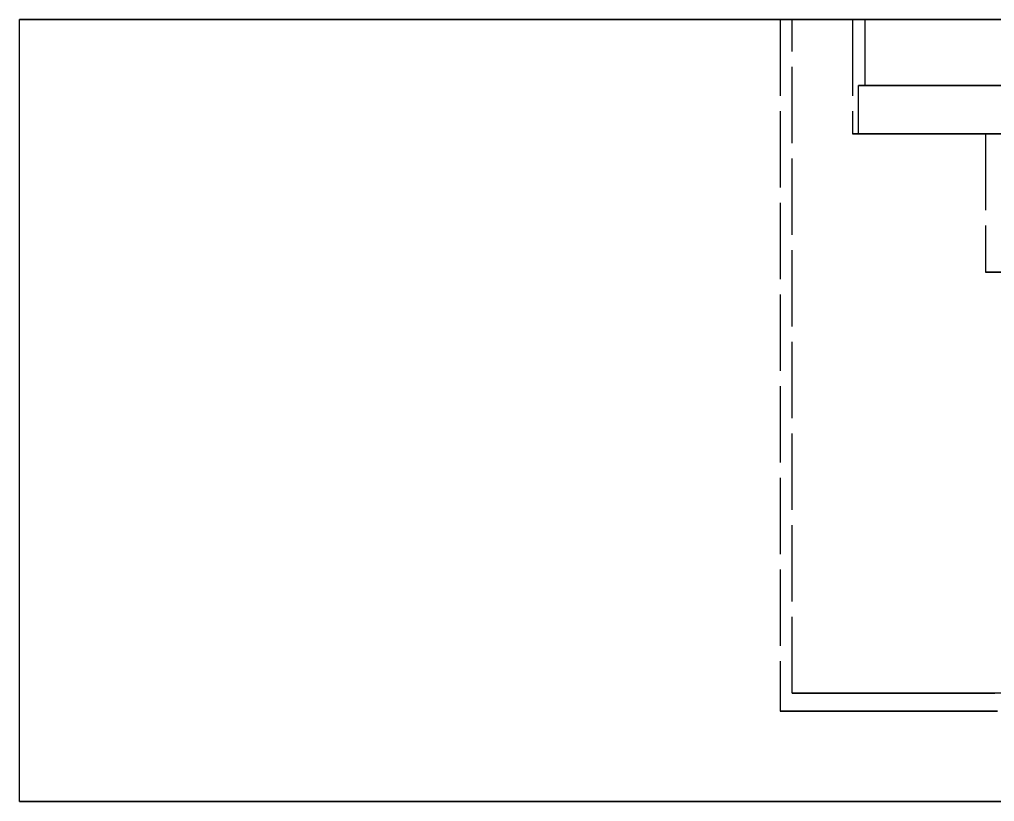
# Model space of a CAD drawing. Header units: millimetres. Extents: x -9 to 221, y -53 to 198.
# Drawn here: x 134.97 to 151.17, y 25.6 to 38.6 of the extents above; entities that cross this region are included whole.
import ezdxf

# ---------------------------------------------------------------- set-up
doc = ezdxf.new("R2010")
doc.units = ezdxf.units.MM
doc.linetypes.add('DASHED', pattern=[1.524, 1.27, -0.254])
doc.layers.add('HIDDEN', color=8, linetype='DASHED')
doc.layers.add('VISIBLE', color=7, linetype='CONTINUOUS')

msp = doc.modelspace()

# ---------------------------------------------------------------- linework, layer by layer
at = {"layer": 'HIDDEN'}
for points in [[(151.7369, 38.6), (150.975, 38.6), (150.2131, 38.6), (149.45119, 38.6), (148.68929, 38.6), (147.92738, 38.6), (147.16548, 38.6), (146.40357, 38.6), (145.64167, 38.6), (144.87976, 38.6), (144.11786, 38.6), (143.35595, 38.6), (142.59405, 38.6), (141.83214, 38.6), (141.07024, 38.6), (140.30833, 38.6), (139.54643, 38.6), (138.78452, 38.6), (138.02262, 38.6), (137.26071, 38.6), (136.49881, 38.6), (135.7369, 38.6), (134.975, 38.6)], [(151.22135, 38.6), (150.86071, 38.6), (150.50008, 38.6), (150.13944, 38.6), (149.77881, 38.6), (149.41817, 38.6), (149.05754, 38.6), (148.6969, 38.6), (148.33627, 38.6), (147.97563, 38.6), (147.615, 38.6)], [(147.615, 38.6), (147.79532, 38.6), (147.97563, 38.6), (148.15595, 38.6), (148.33627, 38.6), (148.51659, 38.6), (148.6969, 38.6), (148.87722, 38.6), (149.05754, 38.6), (149.23786, 38.6), (149.41817, 38.6), (149.59849, 38.6), (149.77881, 38.6), (149.95913, 38.6), (150.13944, 38.6), (150.31976, 38.6), (150.50008, 38.6), (150.6804, 38.6), (150.86071, 38.6), (151.04103, 38.6), (151.22135, 38.6)], [(147.615, 38.6), (147.615, 27.1)], [(151.35786, 38.6), (151.00357, 38.6), (150.64929, 38.6), (150.295, 38.6), (149.94071, 38.6), (149.58643, 38.6), (149.23214, 38.6), (148.87786, 38.6), (148.52357, 38.6), (148.16929, 38.6), (147.815, 38.6)], [(147.815, 38.6), (147.99214, 38.6), (148.16929, 38.6), (148.34643, 38.6), (148.52357, 38.6), (148.70071, 38.6), (148.87786, 38.6), (149.055, 38.6), (149.23214, 38.6), (149.40929, 38.6), (149.58643, 38.6), (149.76357, 38.6), (149.94071, 38.6), (150.11786, 38.6), (150.295, 38.6), (150.47214, 38.6), (150.64929, 38.6), (150.82643, 38.6), (151.00357, 38.6), (151.18071, 38.6)], [(147.815, 27.4), (147.815, 38.6)], [(151.39532, 38.6), (151.07278, 38.6), (150.75024, 38.6), (150.4277, 38.6), (150.10516, 38.6), (149.78262, 38.6), (149.46008, 38.6), (149.13754, 38.6), (148.815, 38.6)], [(148.815, 38.6), (148.97627, 38.6), (149.13754, 38.6), (149.29881, 38.6), (149.46008, 38.6), (149.62135, 38.6), (149.78262, 38.6), (149.94389, 38.6), (150.10516, 38.6), (150.26643, 38.6), (150.4277, 38.6), (150.58897, 38.6), (150.75024, 38.6), (150.91151, 38.6), (151.07278, 38.6), (151.23405, 38.6)], [(148.815, 38.6), (148.815, 36.7)], [(151.30589, 38.6), (151.02078, 38.6), (150.73567, 38.6), (150.45056, 38.6), (150.16545, 38.6), (149.88033, 38.6), (149.59522, 38.6), (149.31011, 38.6), (149.025, 38.6)], [(149.025, 38.6), (149.31011, 38.6), (149.59522, 38.6), (149.88033, 38.6), (150.16545, 38.6), (150.45056, 38.6), (150.73567, 38.6), (151.02078, 38.6), (151.30589, 38.6)], [(149.025, 37.5), (149.025, 38.6)], [(151.21784, 37.5), (150.92999, 37.5), (150.64213, 37.5), (150.35428, 37.5), (150.06642, 37.5), (149.77857, 37.5), (149.49071, 37.5), (149.20286, 37.5), (148.915, 37.5)], [(148.915, 37.5), (149.20286, 37.5), (149.49071, 37.5), (149.77857, 37.5), (150.06642, 37.5), (150.35428, 37.5), (150.64213, 37.5), (150.92999, 37.5), (151.21784, 37.5)], [(148.915, 36.7), (148.915, 37.5)], [(151.30589, 37.5), (151.02078, 37.5), (150.73567, 37.5), (150.45056, 37.5), (150.16545, 37.5), (149.88033, 37.5), (149.59522, 37.5), (149.31011, 37.5), (149.025, 37.5)], [(149.025, 37.5), (149.31011, 37.5), (149.59522, 37.5), (149.88033, 37.5), (150.16545, 37.5), (150.45056, 37.5), (150.73567, 37.5), (151.02078, 37.5), (151.30589, 37.5)], [(151.39532, 36.7), (151.07278, 36.7), (150.75024, 36.7), (150.4277, 36.7), (150.10516, 36.7), (149.78262, 36.7), (149.46008, 36.7), (149.13754, 36.7), (148.815, 36.7)], [(148.815, 36.7), (148.97627, 36.7), (149.13754, 36.7), (149.29881, 36.7), (149.46008, 36.7), (149.62135, 36.7), (149.78262, 36.7), (149.94389, 36.7), (150.10516, 36.7), (150.26643, 36.7), (150.4277, 36.7), (150.58897, 36.7), (150.75024, 36.7), (150.91151, 36.7), (151.07278, 36.7), (151.23405, 36.7)], [(151.21784, 36.7), (150.92999, 36.7), (150.64213, 36.7), (150.35428, 36.7), (150.06642, 36.7), (149.77857, 36.7), (149.49071, 36.7), (149.20286, 36.7), (148.915, 36.7)], [(148.915, 36.7), (149.20286, 36.7), (149.49071, 36.7), (149.77857, 36.7), (150.06642, 36.7), (150.35428, 36.7), (150.64213, 36.7), (150.92999, 36.7), (151.21784, 36.7)], [(151.27738, 36.7), (151.025, 36.7)], [(151.025, 36.7), (151.15119, 36.7), (151.27738, 36.7)], [(151.025, 36.7), (151.025, 34.4)], [(151.27738, 34.4), (151.025, 34.4)], [(151.025, 34.4), (151.15119, 34.4), (151.27738, 34.4)], [(151.35786, 27.4), (151.00357, 27.4), (150.64929, 27.4), (150.295, 27.4), (149.94071, 27.4), (149.58643, 27.4), (149.23214, 27.4), (148.87786, 27.4), (148.52357, 27.4), (148.16929, 27.4), (147.815, 27.4)], [(147.815, 27.4), (147.99214, 27.4), (148.16929, 27.4), (148.34643, 27.4), (148.52357, 27.4), (148.70071, 27.4), (148.87786, 27.4), (149.055, 27.4), (149.23214, 27.4), (149.40929, 27.4), (149.58643, 27.4), (149.76357, 27.4), (149.94071, 27.4), (150.11786, 27.4), (150.295, 27.4), (150.47214, 27.4), (150.64929, 27.4), (150.82643, 27.4), (151.00357, 27.4), (151.18071, 27.4)], [(151.22135, 27.1), (150.86071, 27.1), (150.50008, 27.1), (150.13944, 27.1), (149.77881, 27.1), (149.41817, 27.1), (149.05754, 27.1), (148.6969, 27.1), (148.33627, 27.1), (147.97563, 27.1), (147.615, 27.1)], [(147.615, 27.1), (147.79532, 27.1), (147.97563, 27.1), (148.15595, 27.1), (148.33627, 27.1), (148.51659, 27.1), (148.6969, 27.1), (148.87722, 27.1), (149.05754, 27.1), (149.23786, 27.1), (149.41817, 27.1), (149.59849, 27.1), (149.77881, 27.1), (149.95913, 27.1), (150.13944, 27.1), (150.31976, 27.1), (150.50008, 27.1), (150.6804, 27.1), (150.86071, 27.1), (151.04103, 27.1), (151.22135, 27.1)], [(151.7369, 25.6), (150.975, 25.6), (150.2131, 25.6), (149.45119, 25.6), (148.68929, 25.6), (147.92738, 25.6), (147.16548, 25.6), (146.40357, 25.6), (145.64167, 25.6), (144.87976, 25.6), (144.11786, 25.6), (143.35595, 25.6), (142.59405, 25.6), (141.83214, 25.6), (141.07024, 25.6), (140.30833, 25.6), (139.54643, 25.6), (138.78452, 25.6), (138.02262, 25.6), (137.26071, 25.6), (136.49881, 25.6), (135.7369, 25.6), (134.975, 25.6)]]:
    msp.add_lwpolyline(points, dxfattribs=at)
at = {"layer": 'VISIBLE'}
for points in [[(134.975, 38.6), (135.35595, 38.6), (135.7369, 38.6), (136.11786, 38.6), (136.49881, 38.6), (136.87976, 38.6), (137.26071, 38.6), (137.64167, 38.6), (138.02262, 38.6), (138.40357, 38.6), (138.78452, 38.6), (139.16548, 38.6), (139.54643, 38.6), (139.92738, 38.6), (140.30833, 38.6), (140.68929, 38.6), (141.07024, 38.6), (141.45119, 38.6), (141.83214, 38.6), (142.2131, 38.6), (142.59405, 38.6), (142.975, 38.6), (143.35595, 38.6), (143.7369, 38.6), (144.11786, 38.6), (144.49881, 38.6), (144.87976, 38.6), (145.26071, 38.6), (145.64167, 38.6), (146.02262, 38.6), (146.40357, 38.6), (146.78452, 38.6), (147.16548, 38.6), (147.54643, 38.6), (147.92738, 38.6), (148.30833, 38.6), (148.68929, 38.6), (149.07024, 38.6), (149.45119, 38.6), (149.83214, 38.6), (150.2131, 38.6), (150.59405, 38.6), (150.975, 38.6), (151.35595, 38.6)], [(134.975, 25.6), (134.975, 38.6)], [(134.975, 25.6), (135.35595, 25.6), (135.7369, 25.6), (136.11786, 25.6), (136.49881, 25.6), (136.87976, 25.6), (137.26071, 25.6), (137.64167, 25.6), (138.02262, 25.6), (138.40357, 25.6), (138.78452, 25.6), (139.16548, 25.6), (139.54643, 25.6), (139.92738, 25.6), (140.30833, 25.6), (140.68929, 25.6), (141.07024, 25.6), (141.45119, 25.6), (141.83214, 25.6), (142.2131, 25.6), (142.59405, 25.6), (142.975, 25.6), (143.35595, 25.6), (143.7369, 25.6), (144.11786, 25.6), (144.49881, 25.6), (144.87976, 25.6), (145.26071, 25.6), (145.64167, 25.6), (146.02262, 25.6), (146.40357, 25.6), (146.78452, 25.6), (147.16548, 25.6), (147.54643, 25.6), (147.92738, 25.6), (148.30833, 25.6), (148.68929, 25.6), (149.07024, 25.6), (149.45119, 25.6), (149.83214, 25.6), (150.2131, 25.6), (150.59405, 25.6), (150.975, 25.6), (151.35595, 25.6)]]:
    msp.add_lwpolyline(points, dxfattribs=at)

doc.saveas('drawing.dxf')
